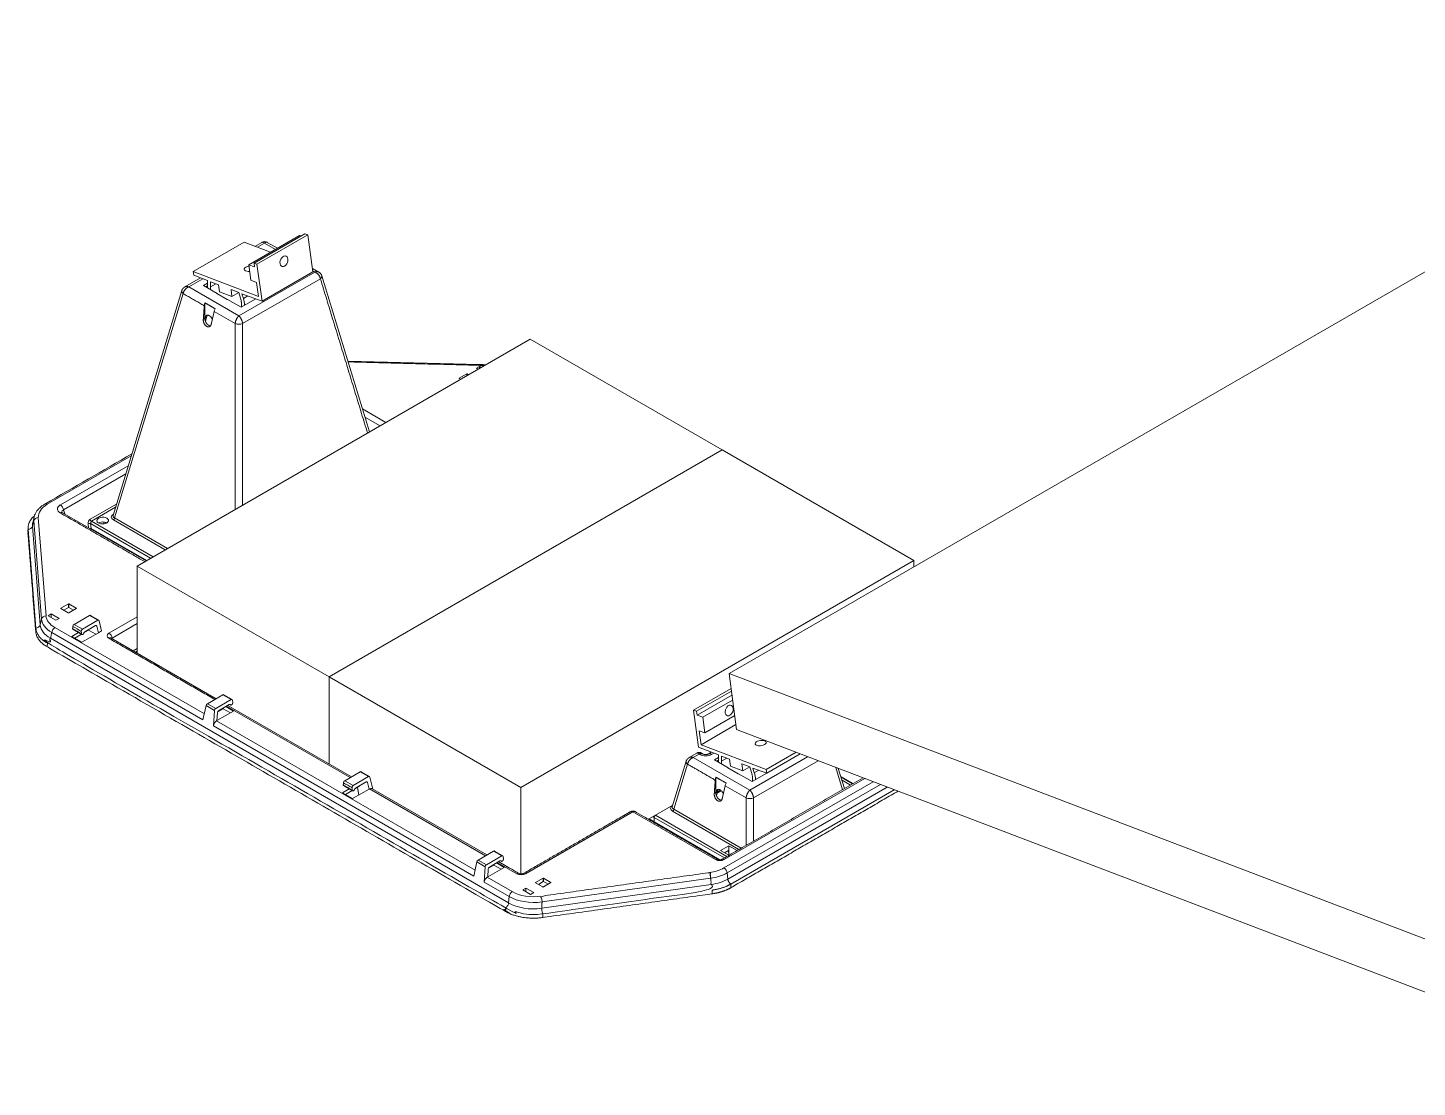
# Model space of a CAD drawing. Header units: inches. Extents: x 1518 to 2565, y 62 to 679.
# Drawn here: x 2270.78 to 2309.83, y 601.23 to 631 of the extents above; entities that cross this region are included whole.
import ezdxf

# ---------------------------------------------------------------- set-up
doc = ezdxf.new("R2010")
doc.units = ezdxf.units.IN
doc.header["$LTSCALE"] = 50
doc.header["$MEASUREMENT"] = 0
for name, color, linetype, lineweight in [('E2-ECOFEET', 254, 'Continuous', 5), ('ECOFEET', 254, 'Continuous', 5), ('TEXT', 1, 'Continuous', 20)]:
    doc.layers.add(name, color=color, linetype=linetype, lineweight=lineweight)

# ---------------------------------------------------------------- blocks, each defined once
blk = doc.blocks.new('Z1')
at = {"layer": 'ECOFEET', "color": 1, "linetype": 'Continuous'}
for p, q in [((147.876, 158.382), (147.68, 158.269)), ((148.311, 158.218), (148.026, 158.382)), ((146.148, 157.385), (145.705, 157.129)), ((149.473, 157.547), (149.292, 157.652)), ((150.897, 153.056), (149.557, 157.443)), ((145.621, 157.026), (143.692, 150.71)), ((146.344, 157.161), (146.296, 157.134)), ((145.66, 156.943), (143.735, 150.638)), ((146.274, 156.246), (146.228, 156.22)), ((146.274, 156.258), (146.32, 156.284)), ((154.003, 154.95), (150.289, 155.047)), ((153.991, 154.894), (154.035, 154.868)), ((153.457, 154.534), (153.42, 154.556)), ((150.698, 153.707), (151.361, 153.324)), ((151.194, 153.228), (150.77, 153.473)), ((166.201, 149.441), (160.81, 152.554)), ((144.619, 149.432), (142.274, 150.786)), ((141.301, 150.357), (141.299, 150.254)), ((141.47, 150.661), (141.435, 150.511)), ((143.084, 150.546), (144.816, 149.546)), ((142.223, 148.092), (142.431, 147.972)), ((142.445, 147.972), (142.656, 148.094)), ((143.196, 147.614), (142.898, 147.442)), ((143.288, 147.766), (143.054, 147.901)), ((142.56, 147.509), (142.814, 147.362)), ((142.613, 147.263), (142.8, 147.371)), ((143.002, 147.502), (143.003, 147.488)), ((146.589, 145.56), (143.638, 147.264)), ((144.257, 146.907), (144.369, 146.972)), ((144.369, 146.898), (144.321, 146.87)), ((147.035, 145.536), (146.8, 145.672)), ((146.658, 145.221), (146.956, 145.393)), ((146.785, 145.279), (146.786, 145.294)), ((150.355, 143.342), (146.879, 145.349)), ((150.393, 143.364), (146.917, 145.371)), ((146.971, 145.398), (146.995, 145.384)), ((146.989, 145.389), (146.974, 145.397)), ((147.053, 145.449), (147.047, 145.513)), ((160.264, 145.036), (160.104, 145.097)), ((159.799, 143.803), (159.409, 142.525)), ((159.838, 143.72), (159.451, 142.453)), ((160.099, 144.031), (159.883, 143.907)), ((160.705, 143.833), (160.657, 143.805)), ((150.897, 143.373), (150.662, 143.509)), ((150.989, 143.02), (150.908, 143.356)), ((162.064, 143.463), (162.05, 143.568)), ((164.193, 143.002), (164.002, 143.629)), ((164.248, 143.034), (164.075, 143.601)), ((164.49, 143.173), (164.144, 143.373)), ((164.475, 143.165), (164.151, 143.352)), ((150.169, 143.117), (150.422, 142.97)), ((150.408, 142.978), (150.222, 142.87)), ((150.506, 143.05), (150.804, 143.222)), ((150.559, 143.066), (150.594, 142.852)), ((150.612, 143.093), (150.61, 143.11)), ((154.197, 141.168), (150.966, 143.033)), ((160.636, 142.93), (160.681, 142.956)), ((160.669, 142.901), (160.789, 142.97)), ((160.677, 142.937), (160.766, 142.989)), ((164.417, 143.132), (164.185, 143.266)), ((158.736, 142.171), (159.422, 142.567)), ((160.635, 142.918), (160.589, 142.892)), ((154.267, 140.829), (154.565, 141.001)), ((154.643, 141.144), (154.409, 141.279)), ((154.579, 141.005), (154.603, 140.991)), ((154.597, 140.997), (154.583, 141.005)), ((154.661, 141.056), (154.656, 141.121)), ((154.393, 140.886), (154.394, 140.902)), ((155.566, 140.389), (155.774, 140.269)), ((155.738, 139.673), (160.503, 140.34)), ((160.486, 140.513), (155.748, 139.849)), ((155.788, 140.269), (155.998, 140.391))]:
    blk.add_line(p, q, dxfattribs=at)
for points in [[(188.191, 135.899), (161.003, 146.263), (207.319, 173), (234.507, 162.637), (234.592, 162.004)], [(148.114, 158.104), (147.374, 158.386), (145.946, 157.561), (147.779, 156.862), (147.726, 157.255), (147.566, 157.316), (147.506, 157.753), (148.935, 158.577), (148.972, 158.563)], [(149.164, 158.594), (147.736, 157.769), (147.652, 157.801), (149.08, 158.626), (149.164, 158.594), (149.305, 157.55), (147.877, 156.725), (147.736, 157.769)], [(148.256, 158.185), (147.951, 158.361), (147.747, 158.243)], [(147.652, 157.801), (147.667, 157.692), (147.506, 157.753)], [(146.215, 157.359), (145.82, 157.131), (147.227, 156.319), (149.358, 157.549), (149.301, 157.582)], [(145.946, 157.561), (145.96, 157.456), (146.348, 157.308), (146.344, 157.189), (146.346, 157.105)], [(146.617, 156.949), (146.233, 157.171), (146.346, 157.236)], [(147.229, 156.97), (147.033, 156.857), (146.684, 156.99), (146.657, 157.19), (146.434, 157.275), (146.429, 157.136)], [(149.518, 157.361), (147.332, 156.098), (147.332, 150.998)], [(146.62, 156.936), (146.617, 156.949), (146.607, 156.943), (146.901, 156.773), (146.911, 156.779), (147.295, 156.557), (147.702, 156.792)], [(147.353, 156.804), (147.314, 156.94), (147.877, 156.725)], [(146.292, 156.155), (146.316, 156.266), (146.273, 156.241)], [(147.123, 150.878), (147.123, 156.098), (146.529, 156.441), (146.456, 156.109)], [(155.153, 143.063), (149.761, 146.176), (160.81, 152.554), (155.418, 155.666), (144.369, 149.288), (144.369, 146.842)], [(153.631, 154.634), (153.631, 154.685), (153.42, 154.564), (153.42, 154.556)], [(153.682, 154.664), (153.645, 154.685), (153.645, 154.643)], [(153.991, 154.843), (153.991, 154.894), (153.903, 154.843), (153.947, 154.817)], [(144.048, 151.874), (142.3, 150.865), (142.335, 150.751)], [(143.703, 150.743), (143.7, 150.745), (143.704, 150.747)], [(141.646, 147.633), (141.678, 147.796), (141.462, 150.558)], [(143.061, 150.478), (143.078, 150.342), (144.637, 149.443)], [(144.369, 149.288), (149.761, 146.176), (149.761, 143.729)], [(155.153, 140.635), (155.153, 143.063), (166.201, 149.441), (166.201, 149.263)], [(142.303, 148.046), (142.434, 148.121), (142.434, 148.222), (142.223, 148.1), (142.223, 148.092)], [(142.656, 148.094), (142.656, 148.102), (142.448, 148.222), (142.448, 148.121), (142.576, 148.047)], [(141.951, 147.841), (141.951, 147.943), (141.863, 147.892), (142.085, 147.764), (142.173, 147.815), (141.951, 147.943)], [(142.719, 147.417), (142.532, 147.309), (142.815, 147.146), (143.278, 147.413), (143.233, 147.599), (143.202, 147.617)], [(143.3, 147.749), (143.368, 147.465), (143.278, 147.413)], [(144.369, 147.669), (143.664, 147.262), (143.669, 147.246)], [(141.933, 147.256), (154.809, 139.823), (154.82, 140), (154.123, 140.402), (154.153, 140.837), (153.915, 140.974), (153.827, 140.573)], [(142.872, 147.412), (143.003, 147.488), (143.205, 147.371)], [(161.003, 146.263), (161.216, 144.691), (187.576, 134.643)], [(160.089, 145.206), (160.005, 145.238), (161.06, 145.846)], [(161.084, 145.663), (160.104, 145.097), (160.089, 145.206), (161.07, 145.772)], [(146.858, 145.336), (147.074, 145.212), (146.611, 144.945)], [(146.633, 145.191), (146.785, 145.279), (146.987, 145.162)], [(160.323, 144.599), (160.264, 145.036), (161.104, 145.52)], [(146.626, 145.166), (146.611, 144.945), (146.598, 144.938), (153.864, 140.743)], [(160.005, 145.238), (160.147, 144.194), (160.71, 143.98), (160.705, 143.86), (160.707, 143.777)], [(160.216, 144.267), (160.163, 144.66), (160.323, 144.599), (161.163, 145.084)], [(162.889, 144.053), (162.05, 143.568), (160.216, 144.267), (161.197, 144.833)], [(160.978, 143.62), (160.594, 143.842), (160.707, 143.907)], [(160.79, 143.807), (160.795, 143.947), (161.018, 143.862), (161.045, 143.661), (161.394, 143.528), (161.591, 143.642)], [(163.007, 144.008), (162.064, 143.463), (161.675, 143.611), (161.714, 143.475), (161.841, 143.548)], [(163.507, 143.818), (161.692, 142.77), (161.692, 141.559)], [(160.981, 143.607), (160.978, 143.62), (160.969, 143.615), (161.262, 143.445), (161.272, 143.45), (161.656, 143.229), (162.063, 143.463)], [(150.328, 143.025), (150.141, 142.917), (150.424, 142.754), (150.886, 143.021), (150.842, 143.207), (150.811, 143.225)], [(150.609, 143.094), (150.612, 143.093), (150.608, 143.094), (150.481, 143.02)], [(154.159, 141.146), (150.899, 143.028), (150.886, 143.021)], [(160.653, 142.826), (160.677, 142.938), (160.635, 142.913)], [(161.483, 141.438), (161.483, 142.77), (160.89, 143.113), (160.817, 142.781)], [(165.257, 143.15), (160.95, 140.664), (160.967, 140.491), (165.448, 143.078)], [(161.057, 140.249), (161.056, 140.352), (165.647, 143.002)], [(164.178, 143.262), (164.185, 143.266), (164.185, 143.239)], [(159.419, 142.559), (159.416, 142.56), (159.42, 142.562)], [(160.872, 141.085), (158.899, 142.223), (158.862, 142.245)], [(160.997, 141.425), (160.767, 141.293), (160.999, 141.159)], [(161.229, 141.291), (160.997, 141.425), (160.997, 141.163), (161.003, 141.16)], [(160.997, 141.16), (160.997, 141.163), (160.987, 141.292), (160.877, 141.229)], [(154.467, 140.944), (154.682, 140.82), (154.22, 140.553), (154.235, 140.773)], [(154.241, 140.799), (154.393, 140.886), (154.595, 140.77)], [(155.294, 140.138), (155.294, 140.24), (155.205, 140.189), (155.427, 140.061), (155.516, 140.112), (155.294, 140.24)], [(155.646, 140.343), (155.776, 140.419), (155.776, 140.519), (155.566, 140.398), (155.565, 140.39)], [(155.999, 140.391), (155.998, 140.399), (155.791, 140.519), (155.791, 140.419), (155.919, 140.345)]]:
    blk.add_lwpolyline(points, dxfattribs=at)
at = {"layer": 'ECOFEET', "color": 1, "linetype": 'Continuous', "flags": 128}
for points in [[(148.513, 157.717), (148.479, 157.705), (148.447, 157.705), (148.419, 157.719), (148.398, 157.745), (148.385, 157.78), (148.382, 157.822), (148.389, 157.867), (148.405, 157.91), (148.43, 157.949), (148.459, 157.979), (148.492, 157.998), (148.525, 158.004), (148.556, 157.997), (148.581, 157.977), (148.598, 157.946), (148.606, 157.907), (148.604, 157.863), (148.592, 157.819), (148.572, 157.777), (148.544, 157.742), (148.513, 157.717)], [(146.577, 157.221), (146.429, 157.136), (146.431, 157.056), (146.431, 157.056)], [(143.514, 150.63), (143.474, 150.647), (143.429, 150.656), (143.38, 150.657), (143.333, 150.65), (143.292, 150.635), (143.26, 150.614), (143.241, 150.588), (143.236, 150.56), (143.245, 150.533), (143.267, 150.508), (143.302, 150.488), (143.345, 150.475), (143.392, 150.47), (143.441, 150.473), (143.485, 150.484), (143.522, 150.503), (143.548, 150.526), (143.56, 150.553), (143.558, 150.581), (143.542, 150.608), (143.514, 150.63)], [(161.026, 145.093), (161.058, 145.118), (161.085, 145.153), (161.106, 145.194), (161.117, 145.239), (161.119, 145.283), (161.111, 145.322), (161.094, 145.353), (161.069, 145.373), (161.039, 145.38), (161.006, 145.374), (160.973, 145.355), (160.943, 145.325), (160.919, 145.286), (160.903, 145.242), (160.896, 145.198), (160.899, 145.156), (160.912, 145.12), (160.933, 145.095), (160.961, 145.081), (160.993, 145.08), (161.026, 145.093)], [(162.001, 144.271), (162.029, 144.292), (162.045, 144.314), (162.047, 144.337), (162.035, 144.357), (162.011, 144.373), (161.976, 144.384), (161.934, 144.389), (161.888, 144.386), (161.842, 144.378), (161.801, 144.363), (161.768, 144.344), (161.746, 144.322), (161.737, 144.3), (161.742, 144.278), (161.761, 144.26), (161.79, 144.246), (161.829, 144.238), (161.874, 144.237), (161.92, 144.242), (161.964, 144.254), (162.001, 144.271)], [(160.792, 143.727), (160.792, 143.728), (160.79, 143.807), (160.938, 143.893)]]:
    blk.add_lwpolyline(points, dxfattribs=at)
for points in [[(147.512, 157.713, 0.084924), (147.422, 157.683), (147.395, 157.662), (147.379, 157.639), (147.377, 157.617), (147.389, 157.597), (147.413, 157.581), (147.448, 157.57), (147.49, 157.565), (147.532, 157.567)], [(158.752, 142.181), (158.782, 142.164), (158.897, 142.098, -0.073009), (158.894, 142.08)]]:
    blk.add_lwpolyline(points, format="xyb", dxfattribs=at)
at = {"layer": 'ECOFEET', "color": 1, "linetype": 'Continuous'}
for points in [[(147.303, 156.562, 0.093641), (147.274, 156.813), (147.229, 156.973), (147.006, 157.058), (147.033, 156.857)], [(147.48, 156.877), (147.353, 156.804, -0.053619), (147.388, 156.611)], [(144.204, 152.386), (141.84, 151.021, 0.267908), (141.775, 151.028)], [(142.3, 150.865, 0.21441), (142.209, 151.005), (144.119, 152.107)], [(143.762, 150.937), (143.084, 150.546, -0.214374), (143.049, 150.6), (143.789, 151.027)], [(141.428, 150.411, -0.335056), (141.302, 150.32), (141.52, 147.542, 0.335048), (141.646, 147.633), (141.428, 150.411), (141.462, 150.558, -0.338535), (141.59, 150.649), (141.806, 147.887, 0.338538), (141.678, 147.796)], [(143.004, 150.365), (142.991, 150.472, -0.194493), (143.061, 150.478), (144.746, 149.506)], [(143.075, 150.324, 0.073009), (143.078, 150.342, 0.116806), (143.038, 150.345)], [(143.433, 150.474), (143.432, 150.522, 0.16121), (143.284, 150.496)], [(145.157, 149.743), (143.7, 150.584, 0.214395), (143.735, 150.638), (145.221, 149.78)], [(143.664, 147.262, 0.214396), (143.573, 147.402), (144.369, 147.861)], [(153.827, 140.573), (146.515, 144.794), (146.544, 145.229), (146.306, 145.367), (146.218, 144.965), (141.966, 147.42, -0.214394), (142.056, 147.56), (146.256, 145.136)], [(160.274, 144.005, 0.272077), (160.18, 143.995), (160.164, 144.004), (159.998, 143.909), (161.588, 142.991), (163.213, 143.929)], [(160.576, 144.03), (160.515, 143.995, 0.271545), (160.421, 144.005)], [(161.664, 143.233, 0.093661), (161.636, 143.485), (161.59, 143.644), (161.367, 143.729), (161.394, 143.528)], [(164.817, 143.318), (160.87, 141.04, 0.259781), (160.806, 141.047)], [(160.95, 140.664, 0.214386), (160.859, 140.804), (165.057, 143.227)], [(160.683, 141.047, 0.260899), (160.619, 141.04), (158.298, 142.38), (155.285, 140.641, 0.271172), (155.221, 140.648)], [(160.942, 141.125), (158.935, 142.284, 0.240625), (158.899, 142.223), (158.897, 142.098), (160.742, 141.034)], [(161.283, 141.322), (159.416, 142.399, 0.21439), (159.451, 142.453), (161.347, 141.359)], [(155.099, 140.648, 0.271345), (155.035, 140.641), (154.488, 140.956)], [(154.22, 140.553), (154.207, 140.545), (154.91, 140.14, 0.214394), (154.82, 140)]]:
    blk.add_lwpolyline(points, format="xyb", dxfattribs=at)
for points in [[(142.83, 147.514), (142.597, 147.648), (143.03, 147.898), (143.262, 147.764)], [(147.009, 145.534), (146.776, 145.669), (146.344, 145.419), (146.576, 145.285)], [(150.871, 143.372), (150.638, 143.506), (150.206, 143.256), (150.438, 143.122)], [(154.617, 141.142), (154.385, 141.276), (153.952, 141.027), (154.185, 140.892)]]:
    blk.add_lwpolyline(points, close=True, dxfattribs=at)
for centre, radius, start, end in [((147.951, 158.252), 0.15, 59.565, 120.5127), ((147.227, 156.437), 0.355, 252.8693, 287.1298), ((143.409, 150.308), 0.215, 61.3039, 83.8263), ((160.164, 143.918), 0.13, 59.009, 120.8012), ((160.834, 143.216), 0.918, 4.1535, 16.4303), ((161.588, 143.109), 0.355, 252.8665, 287.1324), ((158.298, 142.274), 0.13, 60.0027, 119.9973)]:
    blk.add_arc(centre, radius, start, end, dxfattribs=at)
for centre, major_axis, ratio, start_param, end_param in [((146.389, 156.648), (0.081, 0.172), 0.625261, 1.665167, 2.129628), ((146.659, 156.492), (0.106, 0.158), 0.525023, 1.753766, 2.218227), ((153.638, 154.681), (0.01, 0), 0.577464, 0.78555, 2.356042), ((153.949, 154.417), (0.873, 0.01), 0.58407, 1.365273, 1.506427), ((153.427, 154.56), (0.01, 0), 0.577112, 2.356347, 3.926839), ((142.473, 150.666), (0.884, -0.009), 0.569484, 2.374893, 3.192149), ((142.416, 150.892), (0.289, 0), 0.560135, 2.371274, 3.911912), ((142.416, 150.786), (0.161, -0.035), 0.515325, 2.483147, 3.430551), ((143.848, 150.664), (0.206, 0), 0.560135, 2.371274, 3.911912), ((142.473, 150.559), (1.012, -0.036), 0.578115, 3.023037, 3.205336), ((143.062, 150.511), (0.0336, 0.0952), 0.66655, 0.661955, 2.215298), ((143.097, 150.498), (0.0048, 0.0521), 0.714042, 0.467769, 2.021112), ((143.848, 150.705), (0.157, 0.014), 0.546347, 2.923281, 3.863021), ((142.23, 148.096), (0.01, 0), 0.577112, 2.356347, 3.926839), ((142.441, 148.218), (0.01, 0), 0.577464, 0.78555, 2.356042), ((142.441, 148.117), (0.01, 0), 0.577464, 0.78555, 2.356042), ((142.649, 148.098), (0.01, 0), 0.577112, 5.497939, 7.068431), ((142.663, 147.685), (1.018, 0.041), 0.575731, 3.16134, 3.889727), ((142.688, 147.81), (1.011, -0.018), 0.564281, 3.198151, 3.926538), ((142.688, 147.916), (0.883, 0.01), 0.570393, 3.180009, 3.908396), ((142.438, 147.976), (0.01, 0), 0.577464, 3.927143, 5.497635), ((142.594, 147.609), (0.028, 0.0415), 0.525023, 0.821963, 2.375307), ((143.027, 147.859), (0.028, 0.0415), 0.525023, 0.036647, 0.821963), ((143.199, 147.572), (0.0214, 0.0453), 0.625261, 5.620286, 7.01655), ((143.266, 147.721), (0.0214, 0.0453), 0.625261, 5.620286, 7.01655), ((142.833, 147.472), (0.0214, 0.0453), 0.625261, 0.733364, 2.286708), ((143.707, 147.329), (0.186, 0), 0.560135, 2.371274, 3.911912), ((143.707, 147.223), (0.0581, -0.0311), 0.394739, 2.57951, 3.050636), ((146.773, 145.63), (0.028, 0.0415), 0.525023, 0.036647, 0.821963), ((146.341, 145.38), (0.028, 0.0415), 0.525023, 0.821963, 2.218227), ((146.58, 145.242), (0.0214, 0.0453), 0.625261, 0.733364, 2.129628), ((147.012, 145.492), (0.0214, 0.0453), 0.625261, 5.463207, 7.01655), ((146.607, 144.827), (0.056, 0.118), 0.625261, 0.733364, 2.129628), ((146.661, 145.178), (0.0214, 0.0453), 0.625261, 0.733364, 2.129628), ((160.347, 144.097), (0.24, 0), 0.594966, 3.94207, 5.482708), ((150.635, 143.467), (0.028, 0.0415), 0.525023, 0.036647, 0.821963), ((150.874, 143.329), (0.0214, 0.0453), 0.625261, 5.620286, 7.01655), ((160.75, 143.32), (0.081, 0.172), 0.625261, 1.665167, 2.129628), ((150.203, 143.217), (0.028, 0.0415), 0.525023, 0.821963, 2.375307), ((150.442, 143.079), (0.0214, 0.0453), 0.625261, 0.733364, 2.286708), ((150.808, 143.18), (0.0214, 0.0453), 0.625261, 5.620286, 7.01655), ((150.907, 142.917), (0.056, 0.118), 0.625261, 6.231233, 7.01655), ((161.02, 143.163), (0.106, 0.158), 0.525023, 1.753766, 2.218227), ((159.564, 142.48), (0.206, 0), 0.560135, 2.371274, 3.911912), ((159.564, 142.521), (0.157, 0.014), 0.546347, 2.923281, 3.863021), ((153.949, 140.988), (0.028, 0.0415), 0.525023, 0.821963, 2.218227), ((154.382, 141.237), (0.028, 0.0415), 0.525023, 0.036647, 0.821963), ((154.621, 141.099), (0.0214, 0.0453), 0.625261, 5.463207, 7.01655), ((160.745, 141.117), (0.18, 0), 0.594966, 3.94207, 5.482708), ((154.188, 140.85), (0.0214, 0.0453), 0.625261, 0.733364, 2.129628), ((154.27, 140.786), (0.0214, 0.0453), 0.625261, 0.733364, 2.129628), ((155.16, 140.718), (0.18, 0), 0.594966, 3.94207, 5.482708), ((160.24, 141.167), (0.873, -0.011), 0.582146, 4.969111, 5.507821), ((160.24, 141.061), (1.003, 0.005), 0.56437, 4.957306, 5.496016), ((154.215, 140.435), (0.056, 0.118), 0.625261, 0.733364, 2.129628), ((155.573, 140.394), (0.01, 0), 0.577112, 2.356347, 3.926839), ((155.781, 140.274), (0.01, 0), 0.577464, 3.927143, 5.497635), ((155.784, 140.515), (0.01, 0), 0.577464, 0.78555, 2.356042), ((155.784, 140.415), (0.01, 0), 0.577464, 0.78555, 2.356042), ((155.991, 140.395), (0.01, 0), 0.577112, 5.497939, 7.068431), ((160.253, 140.929), (1.005, -0.031), 0.599587, 4.982226, 5.520936), ((155.516, 140.265), (1.002, 0.022), 0.609769, 3.915765, 4.922302), ((155.524, 140.4), (1.001, -0.002), 0.564458, 3.932607, 4.939144), ((155.524, 140.506), (0.871, 0.008), 0.587188, 3.924756, 4.931293)]:
    blk.add_ellipse(centre, major_axis=major_axis, ratio=ratio, start_param=start_param, end_param=end_param, dxfattribs=at)
for points, weights, degree, knots in [([(148.026, 158.382), (147.995, 158.4), (147.951, 158.361), (147.907, 158.4), (147.876, 158.382)], [1, 0.923895080954, 1, 0.923895080954, 1], 2, [0, 0, 0, 0.785317, 0.785317, 1.570634, 1.570634, 1.570634]), ([(149.472, 157.547), (149.425, 157.574), (149.358, 157.549), (149.495, 157.498), (149.518, 157.361)], [1, 0.925329653586, 1, 0.766044443119, 1], 2, [0, 0, 0, 0.777784, 0.777784, 2.174048, 2.174048, 2.174048]), ([(150.842, 153.025), (150.401, 154.47), (149.96, 155.915), (149.518, 157.361), (149.548, 157.378), (149.562, 157.409), (149.557, 157.443), (149.552, 157.457), (149.541, 157.484), (149.514, 157.517), (149.491, 157.538), (149.475, 157.545), (149.471, 157.547)], [1, 1, 1, 1, 0.886637783411, 0.886637783411, 1, 1, 1, 1, 1, 1, 1], 3, [0, 0, 0, 0, 1, 1, 1, 2.183533, 2.183533, 2.183533, 2.50837, 2.799954, 3.091431, 3.183533, 3.183533, 3.183533, 3.183533]), ([(145.706, 157.128), (145.701, 157.126), (145.683, 157.117), (145.658, 157.092), (145.634, 157.06), (145.625, 157.036), (145.621, 157.026), (145.617, 156.992), (145.631, 156.961), (145.66, 156.943), (145.858, 156.829), (146.056, 156.714), (146.254, 156.6), (146.246, 156.48), (146.238, 156.36), (146.23, 156.24), (146.245, 156.248), (146.259, 156.257), (146.274, 156.265), (146.274, 156.404), (146.274, 156.543), (146.274, 156.682), (146.369, 156.628), (146.463, 156.573), (146.558, 156.518)], [1, 1, 1, 1, 1, 1, 1, 0.894262012901, 0.894262012901, 1, 1, 1, 1, 1, 1, 1, 1, 1, 1, 1, 1, 1, 1, 1, 1], 3, [0, 0, 0, 0, 0.123194, 0.444568, 0.761209, 1, 1, 1, 2.141881, 2.141881, 2.141881, 3.141881, 3.141881, 3.141881, 4.141881, 4.141881, 4.141881, 5.141881, 5.141881, 5.141881, 6.141881, 6.141881, 6.141881, 7.141881, 7.141881, 7.141881, 7.141881]), ([(145.66, 156.943), (145.684, 157.08), (145.82, 157.131), (145.753, 157.157), (145.705, 157.129)], [1, 0.766044443119, 1, 0.923893681359, 1], 2, [0, 0, 0, 1.396263, 1.396263, 2.181588, 2.181588, 2.181588]), ([(146.456, 156.109), (146.454, 156.1), (146.452, 156.091), (146.429, 155.959), (146.321, 156.021), (146.214, 156.083), (146.228, 156.22), (146.229, 156.23), (146.23, 156.24)], [1, 0.999770716911, 1, 0.722641925187, 1, 0.722641925187, 1, 0.999770716911, 1], 2, [0, 0, 0, 0.042829, 0.042829, 1.569188, 1.569188, 3.095547, 3.095547, 3.138376, 3.138376, 3.138376]), ([(146.431, 156.038), (146.373, 156.034), (146.322, 156.102), (146.271, 156.17), (146.274, 156.246), (146.274, 156.249), (146.274, 156.252), (146.274, 156.259), (146.274, 156.265)], [1, 0.875143644801, 1, 0.875143644801, 1, 0.999975067537, 1, 0.999896996851, 1], 2, [0, 0, 0, 1.010127, 1.010127, 2.020255, 2.020255, 2.034378, 2.034378, 2.063084, 2.063084, 2.063084]), ([(146.274, 156.252), (146.274, 156.255), (146.274, 156.258), (146.285, 156.35), (146.361, 156.336), (146.438, 156.322), (146.48, 156.22)], [1, 0.999975067537, 1, 0.82087293991, 1, 0.82087293991, 1], 2, [0, 0, 0, 0.014123, 0.014123, 1.22984, 1.22984, 2.445557, 2.445557, 2.445557]), ([(146.316, 156.266), (146.318, 156.275), (146.32, 156.284), (146.325, 156.316), (146.342, 156.337)], [1, 0.999770716911, 1, 0.974836365791, 1], 2, [0, 0, 0, 0.0428291, 0.0428291, 0.4924502, 0.4924502, 0.4924502]), ([(147.332, 156.098), (147.316, 156.24), (147.227, 156.319), (147.138, 156.24), (147.123, 156.098)], [1, 0.766044443119, 1, 0.766044443119, 1], 2, [0, 0, 0, 1.396263, 1.396263, 2.792527, 2.792527, 2.792527]), ([(154.156, 154.938), (154.131, 154.941), (154.08, 154.947), (154.029, 154.949), (154.003, 154.95), (154, 154.942), (153.999, 154.934), (153.999, 154.926), (152.765, 154.958), (151.531, 154.991), (150.297, 155.023)], [1, 1, 1, 1, 1, 0.989402992968, 0.989402992968, 1, 1, 1, 1], 3, [0, 0, 0, 0, 0.496471, 1, 1, 1, 1.357075, 1.357075, 1.357075, 2.357075, 2.357075, 2.357075, 2.357075]), ([(144.581, 149.41), (143.791, 149.867), (143, 150.323), (142.209, 150.779), (142.229, 150.793), (142.253, 150.796), (142.274, 150.786), (142.271, 150.788), (142.261, 150.794), (142.255, 150.801), (142.255, 150.8), (142.255, 150.8)], [1, 1, 1, 1, 0.910661340814, 0.910661340814, 1, 1, 1, 1, 1, 1], 3, [0, 0, 0, 0, 1, 1, 1, 2.047331, 2.047331, 2.047331, 2.310445, 2.78923, 3.047331, 3.047331, 3.047331, 3.047331]), ([(141.435, 150.511), (141.434, 150.507), (141.434, 150.504), (141.424, 150.457), (141.428, 150.411)], [1, 0.999979991321, 1, 0.996687051475, 1], 2, [0, 0, 0, 0.0126519, 0.0126519, 0.1754961, 0.1754961, 0.1754961]), ([(141.518, 147.439), (141.519, 147.428), (141.522, 147.399), (141.532, 147.36), (141.546, 147.319), (141.563, 147.283), (141.584, 147.246), (141.602, 147.221), (141.611, 147.209), (141.619, 147.199), (141.64, 147.173), (141.674, 147.138), (141.713, 147.103), (141.751, 147.073), (141.795, 147.043), (141.827, 147.024), (141.842, 147.014), (146.135, 144.536), (150.427, 142.059), (154.719, 139.581), (154.719, 139.615), (154.72, 139.65), (154.72, 139.684), (154.769, 139.716), (154.8, 139.765), (154.809, 139.823)], [1, 1, 1, 1, 1, 1, 1, 1, 1, 1, 1, 1, 1, 1, 1, 1, 1, 1, 1, 1, 1, 1, 1, 0.943007914317, 0.943007914317, 1], 3, [0, 0, 0, 0, 0.139684, 0.369522, 0.500285, 0.666892, 0.833442, 1, 1, 1, 1.139041, 1.368685, 1.499669, 1.666348, 1.833127, 2, 2, 2, 3, 3, 3, 4, 4, 4, 4.832993, 4.832993, 4.832993, 4.832993]), ([(141.966, 147.42), (141.955, 147.365), (141.944, 147.311), (141.933, 147.256), (141.924, 147.199), (141.893, 147.149), (141.844, 147.117), (146.136, 144.639), (150.428, 142.162), (154.72, 139.684), (154.752, 139.667), (154.816, 139.632), (154.94, 139.583), (155.09, 139.539), (155.27, 139.507), (155.455, 139.494), (155.623, 139.497), (155.726, 139.509), (155.768, 139.514), (157.356, 139.737), (158.944, 139.959), (160.532, 140.182), (160.515, 140.233), (160.505, 140.286), (160.503, 140.34), (160.497, 140.398), (160.491, 140.456), (160.486, 140.513), (160.484, 140.568), (160.474, 140.621), (160.456, 140.673), (158.876, 140.451), (157.297, 140.23), (155.718, 140.009), (155.736, 139.957), (155.746, 139.904), (155.748, 139.849), (155.745, 139.79), (155.741, 139.731), (155.738, 139.673), (155.74, 139.618), (155.75, 139.565), (155.768, 139.514), (155.768, 139.48), (155.768, 139.445), (155.768, 139.411), (157.356, 139.634), (158.945, 139.856), (160.533, 140.079), (160.551, 140.081), (160.594, 140.088), (160.652, 140.099), (160.71, 140.113), (160.762, 140.126), (160.798, 140.137), (160.815, 140.143), (160.831, 140.148), (160.87, 140.161), (160.92, 140.181), (160.97, 140.203), (161.014, 140.224), (161.043, 140.241), (161.057, 140.249), (162.623, 141.153), (164.189, 142.057), (165.755, 142.961)], [1, 1, 1, 1, 0.943007914317, 0.943007914317, 1, 1, 1, 1, 1, 1, 1, 1, 1, 1, 1, 1, 1, 1, 1, 1, 0.992546114162, 0.992546114162, 1, 1, 1, 1, 0.992265185946, 0.992265185946, 1, 1, 1, 1, 0.992264522655, 0.992264522655, 1, 1, 1, 1, 0.992532276877, 0.992532276877, 1, 1, 1, 1, 1, 1, 1, 1, 1, 1, 1, 1, 1, 1, 1, 1, 1, 1, 1, 1, 1, 1, 1, 1], 3, [0, 0, 0, 0, 1, 1, 1, 1.832993, 1.832993, 1.832993, 2.832993, 2.832993, 2.832993, 2.94844, 3.063875, 3.22815, 3.392422, 3.556464, 3.720508, 3.832993, 3.832993, 3.832993, 4.832993, 4.832993, 4.832993, 5.132349, 5.132349, 5.132349, 6.132349, 6.132349, 6.132349, 6.437304, 6.437304, 6.437304, 7.437304, 7.437304, 7.437304, 7.742273, 7.742273, 7.742273, 8.742273, 8.742273, 8.742273, 9.041907, 9.041907, 9.041907, 10.041907, 10.041907, 10.041907, 11.041907, 11.041907, 11.041907, 11.222258, 11.480731, 11.64204, 11.841979, 12.041907, 12.041907, 12.041907, 12.221942, 12.480276, 12.641745, 12.841787, 13.041907, 13.041907, 13.041907, 14.041907, 14.041907, 14.041907, 14.041907]), ([(142.801, 147.387), (142.804, 147.354), (142.831, 147.361), (142.857, 147.367), (142.869, 147.403), (142.878, 147.431), (142.898, 147.442)], [1, 0.793353340283, 1, 0.793353340283, 1, 0.866025403782, 1], 2, [0, 0, 0, 1.308997, 1.308997, 2.617994, 2.617994, 3.665191, 3.665191, 3.665191]), ([(146.551, 145.538), (145.558, 146.111), (144.566, 146.684), (143.573, 147.257), (143.593, 147.271), (143.617, 147.274), (143.638, 147.264), (143.637, 147.264), (143.635, 147.266), (143.636, 147.265), (143.636, 147.265)], [1, 1, 1, 1, 0.90551689863, 0.90551689863, 1, 1, 1, 1, 1], 3, [0, 0, 0, 0, 1, 1, 1, 2.077794, 2.077794, 2.077794, 2.887432, 3.077794, 3.077794, 3.077794, 3.077794]), ([(147.053, 145.449), (147.055, 145.416), (147.03, 145.392), (147.004, 145.369), (146.989, 145.389), (146.977, 145.405), (146.956, 145.393)], [1, 0.793353340283, 1, 0.793353340283, 1, 0.866025403781, 1], 2, [0, 0, 0, 1.308997, 1.308997, 2.617994, 2.617994, 3.665191, 3.665191, 3.665191]), ([(159.884, 143.906), (159.879, 143.903), (159.861, 143.894), (159.835, 143.87), (159.811, 143.837), (159.803, 143.813), (159.799, 143.803), (159.794, 143.769), (159.809, 143.738), (159.838, 143.72), (160.097, 143.571), (160.356, 143.421), (160.615, 143.271), (160.607, 143.151), (160.599, 143.031), (160.591, 142.911), (160.606, 142.92), (160.62, 142.928), (160.635, 142.937), (160.635, 143.076), (160.635, 143.215), (160.635, 143.354), (160.73, 143.299), (160.825, 143.244), (160.919, 143.19)], [1, 1, 1, 1, 1, 1, 1, 0.894257696493, 0.894257696493, 1, 1, 1, 1, 1, 1, 1, 1, 1, 1, 1, 1, 1, 1, 1, 1], 3, [0, 0, 0, 0, 0.123196, 0.444567, 0.761212, 1, 1, 1, 2.141905, 2.141905, 2.141905, 3.141905, 3.141905, 3.141905, 4.141905, 4.141905, 4.141905, 5.141905, 5.141905, 5.141905, 6.141905, 6.141905, 6.141905, 7.141905, 7.141905, 7.141905, 7.141905]), ([(159.838, 143.72), (159.862, 143.857), (159.998, 143.909), (159.931, 143.934), (159.883, 143.907)], [1, 0.766044443119, 1, 0.923893681359, 1], 2, [0, 0, 0, 1.396263, 1.396263, 2.181588, 2.181588, 2.181588]), ([(160.229, 144.031), (160.202, 144.047), (160.164, 144.004), (160.126, 144.047), (160.099, 144.031)], [1, 0.923895080954, 1, 0.923895080954, 1], 2, [0, 0, 0, 0.785317, 0.785317, 1.570634, 1.570634, 1.570634]), ([(164.771, 143.336), (163.449, 142.573), (162.127, 141.809), (160.805, 141.046), (160.803, 141.045), (160.799, 141.043), (160.786, 141.038), (160.766, 141.034), (160.743, 141.033), (160.719, 141.035), (160.699, 141.04), (160.688, 141.044), (160.685, 141.046), (160.684, 141.046), (159.911, 141.493), (159.137, 141.94), (158.363, 142.386), (158.341, 142.396), (158.318, 142.394), (158.298, 142.38), (158.279, 142.394), (158.255, 142.397), (158.233, 142.386), (157.229, 141.807), (156.225, 141.227), (155.22, 140.647), (155.219, 140.646), (155.214, 140.644), (155.201, 140.639), (155.181, 140.635), (155.158, 140.634), (155.134, 140.636), (155.114, 140.64), (155.104, 140.645), (155.1, 140.647), (155.1, 140.647), (154.908, 140.757), (154.717, 140.868), (154.526, 140.978)], [1, 1, 1, 1, 1, 1, 1, 1, 1, 1, 1, 1, 1, 1, 1, 1, 1, 0.910661340814, 0.910661340814, 1, 0.905508561847, 0.905508561847, 1, 1, 1, 1, 1, 1, 1, 1, 1, 1, 1, 1, 1, 1, 1, 1, 1], 3, [0, 0, 0, 0, 1, 1, 1, 1.092254, 1.22667, 1.365756, 1.511695, 1.6624, 1.813961, 1.949222, 2, 2, 2, 3, 3, 3, 4.047331, 4.047331, 4.047331, 5.125173, 5.125173, 5.125173, 6.125173, 6.125173, 6.125173, 6.217424, 6.351843, 6.490929, 6.636866, 6.787574, 6.939135, 7.074395, 7.125173, 7.125173, 7.125173, 8.125173, 8.125173, 8.125173, 8.125173]), ([(150.41, 142.994), (150.412, 142.962), (150.439, 142.968), (150.466, 142.975), (150.477, 143.011), (150.486, 143.038), (150.506, 143.05)], [1, 0.793353340291, 1, 0.793353340291, 1, 0.866025403782, 1], 2, [0, 0, 0, 1.308997, 1.308997, 2.617994, 2.617994, 3.665191, 3.665191, 3.665191]), ([(160.635, 142.924), (160.635, 142.927), (160.636, 142.93), (160.646, 143.022), (160.722, 143.008), (160.799, 142.994), (160.842, 142.892)], [1, 0.999975067537, 1, 0.82087293991, 1, 0.82087293991, 1], 2, [0, 0, 0, 0.014123, 0.014123, 1.22984, 1.22984, 2.445557, 2.445557, 2.445557]), ([(160.792, 142.709), (160.735, 142.705), (160.683, 142.773), (160.632, 142.841), (160.635, 142.918), (160.635, 142.921), (160.635, 142.924), (160.635, 142.93), (160.635, 142.937)], [1, 0.875143644614, 1, 0.875143644614, 1, 0.999975067537, 1, 0.999896996851, 1], 2, [0, 0, 0, 1.010127, 1.010127, 2.020255, 2.020255, 2.034378, 2.034378, 2.063084, 2.063084, 2.063084]), ([(160.677, 142.938), (160.679, 142.947), (160.681, 142.956), (160.687, 142.988), (160.703, 143.009)], [1, 0.999770716911, 1, 0.974836366028, 1], 2, [0, 0, 0, 0.0428291, 0.0428291, 0.4924502, 0.4924502, 0.4924502]), ([(161.692, 142.77), (161.677, 142.912), (161.588, 142.991), (161.499, 142.912), (161.483, 142.77)], [1, 0.766044443119, 1, 0.766044443119, 1], 2, [0, 0, 0, 1.396263, 1.396263, 2.792527, 2.792527, 2.792527]), ([(160.817, 142.781), (160.815, 142.771), (160.814, 142.762), (160.79, 142.63), (160.683, 142.692), (160.575, 142.754), (160.589, 142.892), (160.59, 142.901), (160.591, 142.911)], [1, 0.999770716911, 1, 0.722641925187, 1, 0.722641925187, 1, 0.999770716911, 1], 2, [0, 0, 0, 0.042829, 0.042829, 1.569188, 1.569188, 3.095547, 3.095547, 3.138376, 3.138376, 3.138376]), ([(154.661, 141.056), (154.664, 141.024), (154.638, 141), (154.613, 140.977), (154.597, 140.997), (154.585, 141.012), (154.565, 141.001)], [1, 0.793353340286, 1, 0.793353340286, 1, 0.866025403782, 1], 2, [0, 0, 0, 1.308997, 1.308997, 2.617994, 2.617994, 3.665191, 3.665191, 3.665191]), ([(160.533, 140.079), (160.533, 140.113), (160.533, 140.148), (160.532, 140.182), (160.574, 140.189), (160.659, 140.202), (160.791, 140.237), (160.928, 140.284), (161.013, 140.329), (161.056, 140.352), (161.007, 140.384), (160.976, 140.433), (160.967, 140.491)], [1, 1, 1, 1, 1, 1, 1, 1, 1, 1, 0.943010995318, 0.943010995318, 1], 3, [0, 0, 0, 0, 1, 1, 1, 1.21444, 1.431886, 1.712495, 2, 2, 2, 2.83297, 2.83297, 2.83297, 2.83297])]:
    blk.add_rational_spline(points, weights, degree=degree, knots=knots, dxfattribs=at)
for points, knots in [([(147.292, 156.726), (147.292, 156.72), (147.291, 156.711), (147.294, 156.704), (147.296, 156.701)], [0, 0, 0, 0, 0.613469, 1, 1, 1, 1]), ([(144.221, 152.44), (143.405, 151.969), (142.59, 151.498), (141.775, 151.028), (141.76, 151.019), (141.718, 150.994), (141.655, 150.947), (141.591, 150.886), (141.538, 150.82), (141.499, 150.749), (141.477, 150.697), (141.472, 150.669), (141.472, 150.665)], [0, 0, 0, 0, 1, 1, 1, 1.096088, 1.276162, 1.455928, 1.63359, 1.807462, 1.976414, 2, 2, 2, 2]), ([(141.482, 150.698), (141.476, 150.693), (141.434, 150.659), (141.377, 150.588), (141.325, 150.494), (141.301, 150.403), (141.302, 150.348), (141.302, 150.32), (141.301, 150.286), (141.301, 150.252), (141.3, 150.217), (141.372, 149.291), (141.445, 148.365), (141.518, 147.439), (141.518, 147.473), (141.519, 147.507), (141.52, 147.542), (141.523, 147.517), (141.53, 147.466), (141.564, 147.382), (141.624, 147.291), (141.718, 147.197), (141.802, 147.144), (141.844, 147.117), (141.843, 147.083), (141.843, 147.048), (141.842, 147.014)], [0, 0, 0, 0, 0.044369, 0.310227, 0.583795, 0.790166, 1, 1, 1, 2, 2, 2, 3, 3, 3, 4, 4, 4, 4.158563, 4.319353, 4.542918, 4.772953, 5, 5, 5, 6, 6, 6, 6]), ([(142.553, 147.53), (142.636, 147.482), (142.719, 147.434), (142.801, 147.387), (142.8, 147.408), (142.799, 147.43), (142.798, 147.452), (142.718, 147.498), (142.638, 147.544), (142.559, 147.59), (142.557, 147.57), (142.555, 147.55), (142.553, 147.53), (142.553, 147.526), (142.553, 147.519), (142.557, 147.511), (142.561, 147.509), (142.562, 147.509)], [0, 0, 0, 0, 1, 1, 1, 2, 2, 2, 3, 3, 3, 4, 4, 4, 4.361865, 4.819282, 5, 5, 5, 5]), ([(160.509, 144.056), (160.479, 144.039), (160.45, 144.021), (160.42, 144.004), (160.418, 144.003), (160.414, 144.001), (160.401, 143.996), (160.379, 143.991), (160.353, 143.989), (160.324, 143.99), (160.299, 143.994), (160.282, 144), (160.277, 144.003), (160.275, 144.004), (160.26, 144.013), (160.244, 144.022), (160.229, 144.031)], [0, 0, 0, 0, 1, 1, 1, 1.082375, 1.210816, 1.339892, 1.473632, 1.61222, 1.752969, 1.893894, 2, 2, 2, 3, 3, 3, 3]), ([(150.17, 143.116), (150.169, 143.117), (150.165, 143.119), (150.162, 143.126), (150.162, 143.134), (150.162, 143.138), (150.164, 143.158), (150.165, 143.178), (150.167, 143.197), (150.247, 143.151), (150.327, 143.106), (150.406, 143.06), (150.407, 143.038), (150.409, 143.016), (150.41, 142.994), (150.327, 143.042), (150.244, 143.09), (150.162, 143.138)], [0, 0, 0, 0, 0.180715, 0.638122, 1, 1, 1, 2, 2, 2, 3, 3, 3, 4, 4, 4, 5, 5, 5, 5]), ([(154.719, 139.581), (154.731, 139.574), (154.761, 139.557), (154.804, 139.536), (154.851, 139.515), (154.895, 139.498), (154.927, 139.486), (154.944, 139.481), (154.958, 139.476), (154.995, 139.464), (155.046, 139.45), (155.1, 139.436), (155.15, 139.426), (155.187, 139.42), (155.205, 139.416), (155.221, 139.414), (155.261, 139.408), (155.317, 139.402), (155.375, 139.397), (155.428, 139.394), (155.466, 139.393), (155.485, 139.393), (155.502, 139.393), (155.544, 139.393), (155.601, 139.395), (155.66, 139.399), (155.712, 139.404), (155.749, 139.408), (155.768, 139.411)], [0, 0, 0, 0, 0.180616, 0.439221, 0.600392, 0.800263, 1, 1, 1, 1.180333, 1.438817, 1.600124, 1.800058, 2, 2, 2, 2.180026, 2.438367, 2.599837, 2.799885, 3, 3, 3, 3.179724, 3.437963, 3.599579, 3.799703, 4, 4, 4, 4])]:
    blk.add_open_spline(points, degree=3, knots=knots, dxfattribs=at)
blk = doc.blocks.new('*U215')
at = {"layer": 'E2-ECOFEET'}
blk.add_blockref('Z1', (60.859, 10.38), dxfattribs=at)

msp = doc.modelspace()

# ---------------------------------------------------------------- block references
at = {"layer": 'TEXT'}
msp.add_blockref('*U215', (2068.627, 456.206), dxfattribs=at)

doc.saveas('drawing.dxf')
